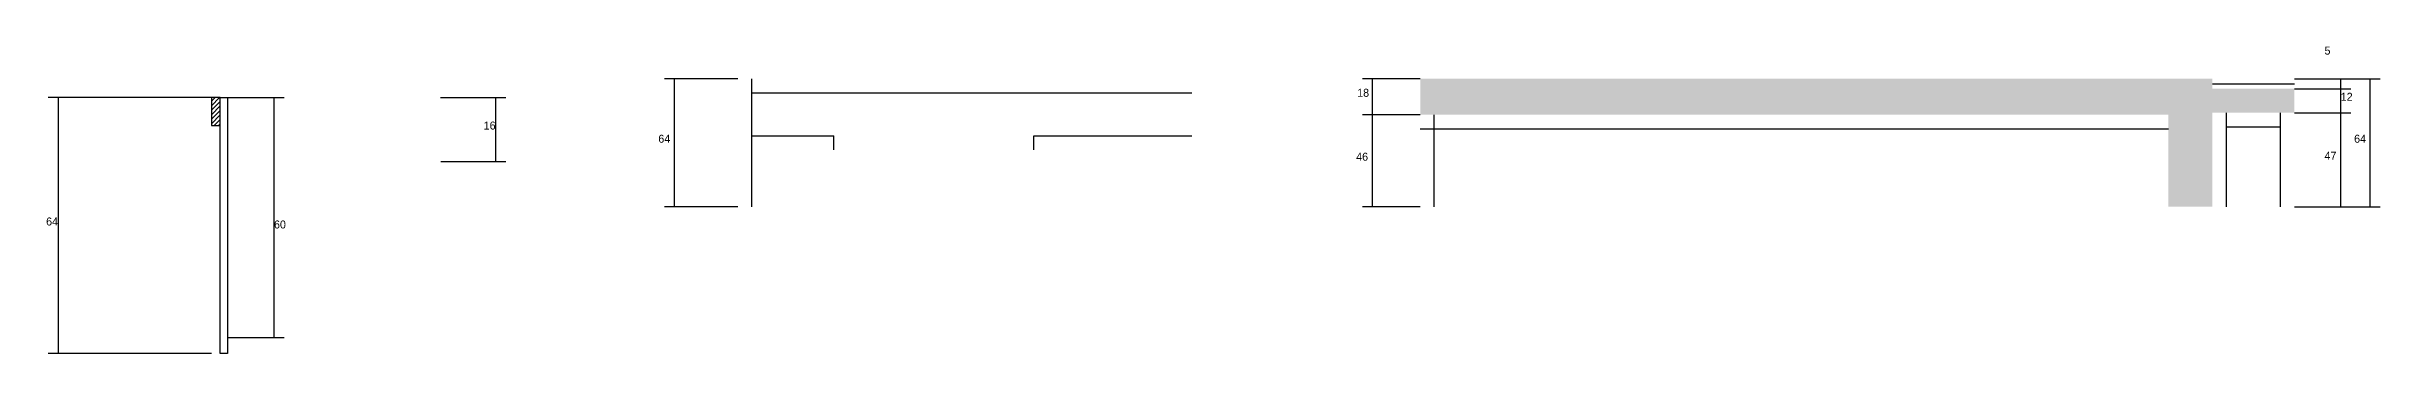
# Model space of a CAD drawing. Header units: metres. Extents: x -6600 to -4258, y 9692 to 10950.
# Drawn here: x -5541 to -4375, y 9692 to 9846 of the extents above; entities that cross this region are included whole.
import ezdxf

# ---------------------------------------------------------------- set-up
doc = ezdxf.new("R2010")
doc.units = ezdxf.units.M
for name, color, linetype in [('COTA', 4, 'Continuous'), ('Cota Seção (2x)', 4, 'Continuous'), ('Madeira', 126, 'Continuous'), ('Painéis', 200, 'Continuous'), ('SARR_2.2x7', 40, 'Continuous'), ('SARR_EDITAR', 141, 'Continuous')]:
    doc.layers.add(name, color=color, linetype=linetype)

msp = doc.modelspace()

# ---------------------------------------------------------------- hatches: boundary and pattern name
at = {"layer": 'COTA'}
h = msp.add_hatch(dxfattribs=at)
h.set_pattern_fill('AR-CONC', scale=0.03)
h.paths.add_polyline_path([(-4417.9, 9812.8), (-4417.9, 9824.8), (-4458.9, 9824.8), (-4458.9, 9829.8), (-4854.9, 9829.8), (-4854.9, 9811.8), (-4480.9, 9811.8), (-4480.9, 9765.8), (-4458.9, 9765.8), (-4458.9, 9812.8)])
at = {"layer": 'Madeira'}
h = msp.add_hatch(dxfattribs=at)
h.set_pattern_fill('ANSI31', scale=0.5)
h.paths.add_polyline_path([(-5459.1, 9820.4), (-5454.7, 9820.4), (-5454.7, 9806.4), (-5459.1, 9806.4)])

# ---------------------------------------------------------------- linework, layer by layer
at = {"layer": 'COTA'}
for p, q in [((-5196, 9829.8), (-5232.6, 9829.8)), ((-5227.6, 9765.8), (-5227.6, 9829.8)), ((-4854.9, 9829.8), (-4883.8, 9829.8)), ((-4878.8, 9811.8), (-4878.8, 9829.8)), ((-4417.9, 9829.8), (-4375, 9829.8)), ((-4417.9, 9829.8), (-4389.8, 9829.8)), ((-4417.9, 9824.8), (-4389.8, 9824.8)), ((-4417.9, 9824.8), (-4389.8, 9824.8)), ((-4394.8, 9824.8), (-4394.8, 9829.8)), ((-4394.8, 9812.8), (-4394.8, 9824.8)), ((-4380, 9765.8), (-4380, 9829.8)), ((-5459.1, 9820.4), (-5540.6, 9820.4)), ((-5535.6, 9692.4), (-5535.6, 9820.4)), ((-5344.6, 9820.4), (-5311.9, 9820.4)), ((-5316.9, 9788.4), (-5316.9, 9820.4)), ((-4854.9, 9811.8), (-4883.8, 9811.8)), ((-4854.9, 9811.8), (-4883.8, 9811.8)), ((-4878.8, 9765.8), (-4878.8, 9811.8)), ((-4417.9, 9812.8), (-4389.8, 9812.8)), ((-4417.9, 9812.8), (-4389.8, 9812.8)), ((-4394.8, 9765.8), (-4394.8, 9812.8)), ((-5344.4, 9788.4), (-5311.9, 9788.4)), ((-5196, 9765.8), (-5232.6, 9765.8)), ((-4854.9, 9765.8), (-4883.8, 9765.8)), ((-4417.9, 9765.8), (-4389.8, 9765.8)), ((-4417.9, 9765.8), (-4375, 9765.8)), ((-5459.1, 9692.4), (-5540.6, 9692.4))]:
    msp.add_line(p, q, dxfattribs=at)
at = {"layer": 'Cota Seção (2x)'}
for p, q in [((-5451.1, 9820.4), (-5422.8, 9820.4)), ((-5427.8, 9700.4), (-5427.8, 9820.4)), ((-5451.1, 9700.4), (-5422.8, 9700.4))]:
    msp.add_line(p, q, dxfattribs=at)
at = {"layer": 'Madeira'}
msp.add_lwpolyline([(-5459.1, 9820.4), (-5459.1, 9806.4), (-5454.7, 9806.4), (-5454.7, 9820.4)], close=True, dxfattribs=at)
at = {"layer": 'Painéis'}
msp.add_lwpolyline([(-5454.7, 9692.4), (-5454.7, 9820.4), (-5451.1, 9820.4), (-5451.1, 9692.4)], close=True, dxfattribs=at)
at = {"layer": 'SARR_2.2x7'}
for p, q in [((-5189, 9765.8), (-5189, 9829.8)), ((-5189, 9822.8), (-4969, 9822.8)), ((-4847.9, 9765.8), (-4847.9, 9811.8)), ((-4451.9, 9765.8), (-4451.9, 9812.8)), ((-4424.9, 9765.8), (-4424.9, 9812.8)), ((-5189, 9801.3), (-5148, 9801.3)), ((-5148, 9794.3), (-5148, 9801.3)), ((-5048, 9801.3), (-4969, 9801.3)), ((-5048, 9794.3), (-5048, 9801.3)), ((-4854.9, 9804.8), (-4610.9, 9804.8)), ((-4610.9, 9804.8), (-4480.9, 9804.8)), ((-4451.9, 9805.8), (-4424.9, 9805.8))]:
    msp.add_line(p, q, dxfattribs=at)
at = {"layer": 'SARR_EDITAR'}
msp.add_line((-4458.9, 9827.3), (-4417.9, 9827.3), dxfattribs=at)

# ---------------------------------------------------------------- texts
at = {"layer": 'COTA'}
for s, p in [('5', (-4402.9, 9841.9)), ('18', (-4886.4, 9820.8)), ('12', (-4394.8, 9818.8)), ('16', (-5323, 9804.4)), ('64', (-5235.7, 9797.8)), ('64', (-4388.1, 9797.8)), ('46', (-4886.9, 9788.8)), ('47', (-4402.9, 9789.3)), ('64', (-5541.7, 9756.4))]:
    msp.add_text(s, height=4, dxfattribs=at).set_placement(p)
at = {"layer": 'Cota Seção (2x)'}
msp.add_text('60', height=4, dxfattribs=at).set_placement((-5427.8, 9754.9))

doc.saveas('drawing.dxf')
